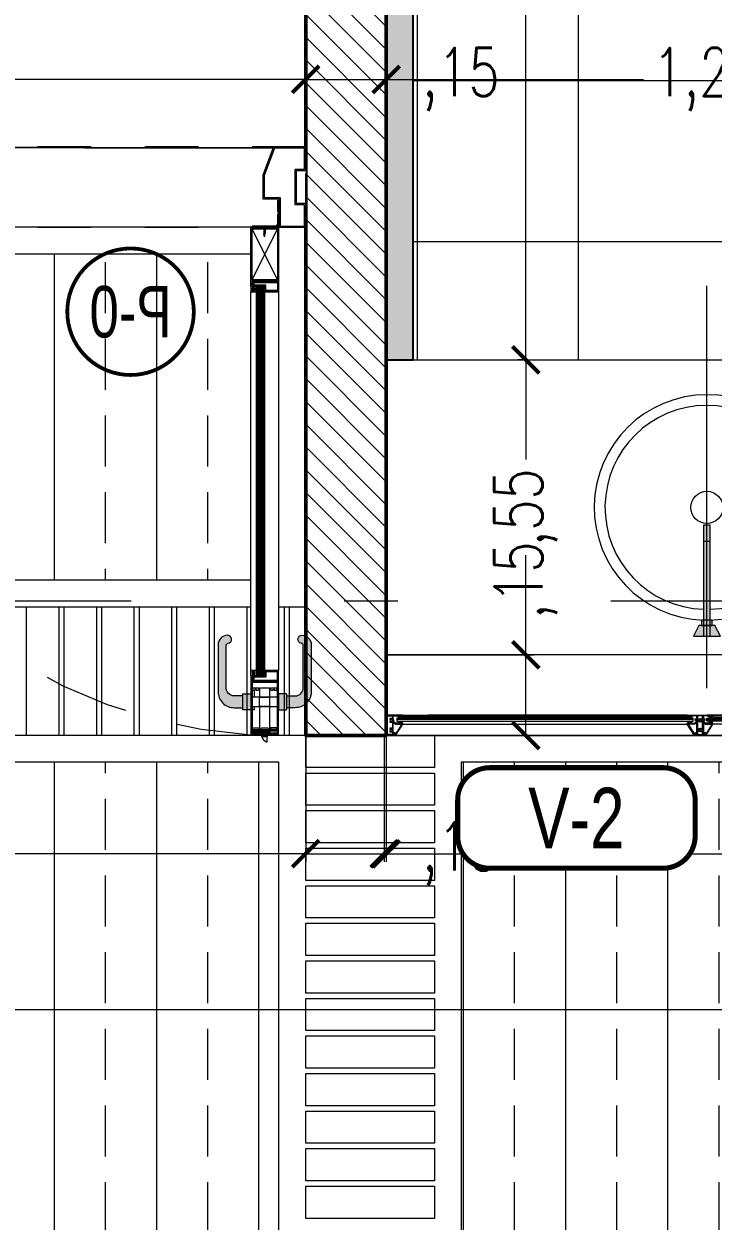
# Model space of a CAD drawing. Header units: millimetres. Extents: x 216 to 447, y 57 to 97.
# Drawn here: x 223.448 to 224.732, y 84.792 to 87.023 of the extents above; entities that cross this region are included whole.
import ezdxf
from ezdxf.enums import TextEntityAlignment as Align

# ---------------------------------------------------------------- set-up
doc = ezdxf.new("R2010")
doc.units = ezdxf.units.MM
doc.header["$LTSCALE"] = 0.5
doc.set_wipeout_variables(frame=1)
doc.header["$PDMODE"] = 35
for name, pattern in [('DASHDOT2', [12.7, 6.35, -3.175, 0, -3.175]), ('DASHED', [19.05, 12.7, -6.35]), ('DASHED2', [9.525, 6.35, -3.175]), ('DIVIDE2', [15.875, 6.35, -3.175, 0, -3.175, 0, -3.175]), ('HIDDEN', [0.375, 0.25, -0.125])]:
    doc.linetypes.add(name, pattern=pattern)
for name, color, linetype, lineweight in [('A-COTAS', 7, 'Continuous', 9), ('A-EJES', 7, 'DASHDOT2', 9), ('A-EJES -APAR', 251, 'DIVIDE2', 9), ('A-HID-APAR', 46, 'Continuous', 13), ('A-MUEB-FIJO', 44, 'Continuous', 15), ('A-MURO', 5, 'Continuous', 50), ('A-MURO-ACHU', 250, 'Continuous', 0), ('A-PISO', 7, 'Continuous', 15), ('A-PISO -ACHU', 55, 'Continuous', 0), ('A-PISO -GRAN', 43, 'Continuous', 13), ('A-PLAN-ACHU1', 105, 'Continuous', 9), ('A-PLAN-ACHU2', 146, 'Continuous', 0), ('A-PLAN-ACHU3', 250, 'Continuous', 0), ('A-PROY', 6, 'HIDDEN', 18), ('A-PUER', 36, 'Continuous', 13), ('A-TEXT-VENT', 2, 'Continuous', 9), ('A-VENT', 1, 'Continuous', 15), ('A-WIPEOUT', 255, 'Continuous', 0)]:
    doc.layers.add(name, color=color, linetype=linetype, lineweight=lineweight)
doc.layers.add('BORRADOR', color=3, linetype='Continuous', plot=False)
doc.styles.add('Cotas', font='romans.shx', dxfattribs={"width": 0.75})
doc.styles.add('ING_50', font='swisscl.ttf', dxfattribs={"height": 0.08})
doc.dimstyles.new("1-25'", dxfattribs={"dimtxt": 0.075, "dimasz": 0.05, "dimexe": 0.015, "dimexo": 0, "dimgap": 0.02, "dimtad": 0, "dimzin": 4, "dimtxsty": 'Cotas', "dimblk": 'ARCHTICK', "dimcen": 0.09, "dimclrd": 142, "dimclre": 2, "dimclrt": 2, "dimadec": 0, "dimazin": 0, "dimtfac": 1, "dimtmove": 0, "dimatfit": 3, "dimfxl": 0.1, "dimlwd": 13, "dimlwe": 9, "dimarcsym": 2})
pattern_1 = [(90, (-2414.34887, -998.31859), (-0.1905, 4e-17), []), (90, (-2414.25362, -998.22334), (-0.1905, 4e-17), [0.09525, -0.047625])]

# ---------------------------------------------------------------- blocks, each defined once
blk = doc.blocks.new('LAVAMANOS_NAL 2')
at = {"layer": 'A-HID-APAR'}
blk.add_hatch(color=256, dxfattribs=at).paths.add_polyline_path([(0.1741, -0.1653), (0.0277, -0.0189), (0.0189, -0.0277), (0.1653, -0.1741)])
h = blk.add_hatch(color=256, dxfattribs=at)
h.paths.add_polyline_path([(0.1626, -0.1485), (0.1556, -0.1414), (0.1414, -0.1556), (0.1485, -0.1626)])
h.paths.add_polyline_path([(0.1874, -0.152), (0.1662, -0.145), (0.145, -0.1662), (0.152, -0.1874)])
at = {"layer": 'A-EJES -APAR', "linetype": 'DASHED2', "ltscale": 0.5}
blk.add_line((0.2383, -0.2383), (-0.2921, 0.2921), dxfattribs=at)
at = {"layer": 'A-HID-APAR'}
blk.add_line((0.0494, -0.0406), (0.0406, -0.0494), dxfattribs=at)
for points in [[(0.1741, -0.1653), (0.0277, -0.0189), (0.0189, -0.0277), (0.1653, -0.1741)], [(0.1874, -0.152), (0.1662, -0.145), (0.145, -0.1662), (0.152, -0.1874)]]:
    blk.add_lwpolyline(points, close=True, dxfattribs=at)
blk.add_lwpolyline([(0.1626, -0.1485), (0.1556, -0.1414), (0.1414, -0.1556), (0.1485, -0.1626), (0.1626, -0.1485)], dxfattribs=at)
blk.add_circle((0, 0), 0.03, dxfattribs=at)
for radius, start, end in [(0.21, 316.7058, 313.2949), (0.19, 316.8855, 313.1153)]:
    blk.add_arc((0, 0), radius, start, end, dxfattribs=at)
blk = doc.blocks.new('_ArchTick')
at = {"color": 0, "linetype": 'ByBlock', "const_width": 0.15}
blk.add_lwpolyline([(-0.5, -0.5), (0.5, 0.5)], dxfattribs=at)
blk = doc.blocks.new('*D157')
at = {"layer": 'A-COTAS', "color": 2, "linetype": 'DASHDOT2', "lineweight": 9, "transparency": 16777216}
for p, q in [((222.4728, 85.6969), (222.4728, 85.4615)), ((223.9728, 85.6969), (223.9728, 85.4615))]:
    blk.add_line(p, q, dxfattribs=at)
at = {"layer": 'A-COTAS', "color": 142, "linetype": 'Continuous', "lineweight": 13, "transparency": 16777216}
for p, q in [((222.4728, 85.4765), (223.1047, 85.4765)), ((223.9728, 85.4765), (223.3408, 85.4765))]:
    blk.add_line(p, q, dxfattribs=at)
at = {"layer": 'DEFPOINTS', "color": 0, "transparency": 16777216}
for p in [(222.4728, 85.6969), (223.9728, 85.6969), (223.9728, 85.4765)]:
    blk.add_point(p, dxfattribs=at)
at = {"layer": 'A-COTAS', "color": 142, "lineweight": 13, "transparency": 16777216, "xscale": 0.05, "yscale": 0.05, "zscale": 0.05, "rotation": 180}
blk.add_blockref('_ArchTick', (222.4728, 85.4765), dxfattribs=at)
at = {"layer": 'A-COTAS', "color": 142, "lineweight": 13, "transparency": 16777216, "xscale": 0.05, "yscale": 0.05, "zscale": 0.05}
blk.add_blockref('_ArchTick', (223.9728, 85.4765), dxfattribs=at)
at = {"layer": 'A-COTAS', "color": 2, "transparency": 16777216, "insert": (223.2228, 85.4765), "char_height": 0.09, "attachment_point": 5, "style": 'Cotas'}
blk.add_mtext('1,50', dxfattribs=at)
blk = doc.blocks.new('*D158')
at = {"layer": 'A-COTAS', "color": 2, "linetype": 'DASHDOT2', "lineweight": 9, "transparency": 16777216}
for p, q in [((223.9728, 85.6969), (223.9728, 85.4615)), ((224.1228, 85.6969), (224.1228, 85.4615))]:
    blk.add_line(p, q, dxfattribs=at)
at = {"layer": 'A-COTAS', "color": 142, "linetype": 'Continuous', "lineweight": 13, "transparency": 16777216}
for p, q in [((223.9728, 85.4765), (224.1228, 85.4765)), ((224.1228, 85.4765), (224.1728, 85.4765))]:
    blk.add_line(p, q, dxfattribs=at)
at = {"layer": 'DEFPOINTS', "color": 0, "transparency": 16777216}
for p in [(223.9728, 85.6969), (224.1228, 85.6969), (224.1228, 85.4765)]:
    blk.add_point(p, dxfattribs=at)
at = {"layer": 'A-COTAS', "color": 142, "lineweight": 13, "transparency": 16777216, "xscale": 0.05, "yscale": 0.05, "zscale": 0.05, "rotation": 180}
blk.add_blockref('_ArchTick', (223.9728, 85.4765), dxfattribs=at)
at = {"layer": 'A-COTAS', "color": 142, "lineweight": 13, "transparency": 16777216, "xscale": 0.05, "yscale": 0.05, "zscale": 0.05}
blk.add_blockref('_ArchTick', (224.1228, 85.4765), dxfattribs=at)
at = {"layer": 'A-COTAS', "color": 2, "transparency": 16777216, "insert": (224.2619, 85.4765), "char_height": 0.09, "attachment_point": 5, "style": 'Cotas'}
blk.add_mtext(',15', dxfattribs=at)
blk = doc.blocks.new('*D159')
at = {"layer": 'A-COTAS', "color": 2, "linetype": 'DASHDOT2', "lineweight": 9, "transparency": 16777216}
for p, q in [((224.119, 85.6969), (224.119, 85.4615)), ((226.4228, 85.6969), (226.4228, 85.4615))]:
    blk.add_line(p, q, dxfattribs=at)
at = {"layer": 'A-COTAS', "color": 142, "linetype": 'Continuous', "lineweight": 13, "transparency": 16777216}
for p, q in [((224.119, 85.4765), (225.148, 85.4765)), ((226.4228, 85.4765), (225.3937, 85.4765))]:
    blk.add_line(p, q, dxfattribs=at)
at = {"layer": 'DEFPOINTS', "color": 0, "transparency": 16777216}
for p in [(224.119, 85.6969), (226.4228, 85.6969), (226.4228, 85.4765)]:
    blk.add_point(p, dxfattribs=at)
at = {"layer": 'A-COTAS', "color": 142, "lineweight": 13, "transparency": 16777216, "xscale": 0.05, "yscale": 0.05, "zscale": 0.05, "rotation": 180}
blk.add_blockref('_ArchTick', (224.119, 85.4765), dxfattribs=at)
at = {"layer": 'A-COTAS', "color": 142, "lineweight": 13, "transparency": 16777216, "xscale": 0.05, "yscale": 0.05, "zscale": 0.05}
blk.add_blockref('_ArchTick', (226.4228, 85.4765), dxfattribs=at)
at = {"layer": 'A-COTAS', "color": 2, "transparency": 16777216, "insert": (225.2709, 85.4765), "char_height": 0.09, "attachment_point": 5, "style": 'Cotas'}
blk.add_mtext('2,30', dxfattribs=at)
blk = doc.blocks.new('ALN-177', base_point=(0.5588, 0.5404))
at = {"layer": 'A-PLAN-ACHU1'}
for p, q in [((0.5343, 0.5506), (0.5324, 0.5529)), ((0.5344, 0.5519), (0.5324, 0.5529)), ((0.5343, 0.5506), (0.5324, 0.5484)), ((0.5343, 0.5494), (0.5324, 0.5484)), ((0.5361, 0.5485), (0.5343, 0.5494)), ((0.5361, 0.5528), (0.5344, 0.5519)), ((0.5361, 0.5485), (0.5361, 0.5528))]:
    blk.add_line(p, q, dxfattribs=at)
at = {"layer": 'A-VENT'}
blk.add_lwpolyline([(0.5558, 0.5404), (0.5588, 0.5404), (0.5588, 0.5419), (0.5377, 0.5555), (0.5362, 0.5555), (0.5343, 0.554), (0.5343, 0.5521), (0.5362, 0.5536), (0.5362, 0.5478), (0.5343, 0.5493), (0.5343, 0.5481), (0.5362, 0.5466), (0.5362, 0.5418), (0.5332, 0.5388), (0.5295, 0.5388), (0.5295, 0.5386), (0.5305, 0.5376), (0.5342, 0.5376), (0.5377, 0.5412), (0.5377, 0.5537), (0.5561, 0.5419), (0.5541, 0.5419), (0.5541, 0.5389, 1), (0.5566, 0.5389)], format="xyb", close=True, dxfattribs=at)
blk = doc.blocks.new('ALN-292')
at = {"layer": 'A-VENT'}
blk.add_lwpolyline([(0, 0.024), (0, 0), (0.0035, 0), (0.0035, 0.0025), (0.0015, 0.0015), (0.0015, 0.0079), (0.0035, 0.0069), (0.0035, 0.008), (0.0015, 0.009), (0.0015, 0.0179), (0.007, 0.0179), (0.007, 0.015), (0.01, 0.015), (0.0092, 0.0165), (0.0085, 0.0165), (0.0085, 0.0179), (0.0365, 0.0179), (0.0365, 0.0165), (0.0358, 0.0165), (0.035, 0.015), (0.038, 0.015), (0.038, 0.024), (0.038, 0.033), (0.035, 0.033), (0.0358, 0.0315), (0.0365, 0.0315), (0.0365, 0.0301), (0.0085, 0.0301), (0.0085, 0.0315), (0.0092, 0.0315), (0.01, 0.033), (0.007, 0.033), (0.007, 0.0301), (0.0015, 0.0301), (0.0015, 0.039), (0.0035, 0.04), (0.0035, 0.0411), (0.0015, 0.0401), (0.0015, 0.0465), (0.0035, 0.0455), (0.0035, 0.048), (0, 0.048)], close=True, dxfattribs=at)
for points in [[(0.0092, 0.0274, 0.352285), (0.0065, 0.024, 0.352285), (0.0092, 0.0206), (0.0092, 0.0194), (0.0015, 0.0194), (0.0015, 0.024), (0.0015, 0.0286), (0.0092, 0.0286)], [(0.008, 0.024, 1), (0.012, 0.024, 1)], [(0.0272, 0.0274, 0.352285), (0.0245, 0.024, 0.352285), (0.0272, 0.0206), (0.0272, 0.0194), (0.0107, 0.0194), (0.0107, 0.0206, 0.352285), (0.0135, 0.024, 0.352285), (0.0107, 0.0274), (0.0107, 0.0286), (0.0272, 0.0286)], [(0.026, 0.024, 1), (0.03, 0.024, 1)], [(0.0288, 0.0206, 0.352285), (0.0315, 0.024, 0.352285), (0.0288, 0.0274), (0.0288, 0.0286), (0.0365, 0.0286), (0.0365, 0.024), (0.0365, 0.0194), (0.0288, 0.0194)]]:
    blk.add_lwpolyline(points, format="xyb", close=True, dxfattribs=at)
blk = doc.blocks.new('V-5_PL_BLQ4')
at = {"layer": 'A-PLAN-ACHU1'}
for points in [[(0.5723, 0.1175), (0.0197, 0.1175), (0.0197, 0.1235), (0.5723, 0.1235)], [(0.5977, 0.1175), (1.1373, 0.1175), (1.1373, 0.1235), (0.5977, 0.1235)]]:
    blk.add_lwpolyline(points, close=True, dxfattribs=at)
for points in [[(0.0282, 0.1141), (0.0239, 0.1141), (0.0249, 0.1159), (0.0239, 0.1178), (0.0261, 0.1159), (0.0283, 0.1178), (0.0273, 0.1158), (0.0282, 0.1141)], [(0.5679, 0.1141), (0.5636, 0.1141), (0.5646, 0.1159), (0.5636, 0.1178), (0.5658, 0.1159), (0.568, 0.1178), (0.567, 0.1158), (0.5679, 0.1141)], [(0.6021, 0.1141), (0.6064, 0.1141), (0.6054, 0.1159), (0.6064, 0.1178), (0.6042, 0.1159), (0.602, 0.1178), (0.603, 0.1158), (0.6021, 0.1141)]]:
    blk.add_lwpolyline(points, dxfattribs=at)
at = {"layer": 'A-PLAN-ACHU2'}
for points in [[(0.5723, 0.1205), (0.0197, 0.1205)], [(0.031, 0.1289), (0.561, 0.1289)], [(0.561, 0.1155), (0.031, 0.1155)], [(0.031, 0.112), (0.5716, 0.112)], [(0.561, 0.112), (0.0784, 0.112)], [(0.5977, 0.1205), (1.1373, 0.1205)], [(1.126, 0.112), (0.5984, 0.112)], [(1.126, 0.1289), (0.609, 0.1289)], [(0.609, 0.1155), (1.126, 0.1155)], [(0.609, 0.112), (1.1086, 0.112)]]:
    blk.add_lwpolyline(points, dxfattribs=at)
at = {"layer": 'A-VENT'}
blk.add_lwpolyline([(2.3, 0.15), (2.3, 0), (0, 0), (0, 0.15)], close=True, dxfattribs=at)
blk.add_lwpolyline([(0.0079, 0.121, 3.732051), (0.0079, 0.123), (0.0066, 0.1238), (0.0066, 0.1255), (0.0116, 0.1255), (0.0116, 0.1365), (0.0066, 0.1365), (0.0066, 0.1382), (0.0079, 0.139, 3.732051), (0.0079, 0.141), (0.0066, 0.1418), (0.0066, 0.1435), (0.0116, 0.1435), (0.0116, 0.1485), (0.0016, 0.1485), (0.0016, 0.1464), (0, 0.148), (0, 0.15), (0.016, 0.15), (0.016, 0.147), (0.0145, 0.1478), (0.0145, 0.1485), (0.0131, 0.1485), (0.0131, 0.1135), (0.022, 0.1135), (0.023, 0.1155), (0.0241, 0.1155), (0.0231, 0.1135), (0.0295, 0.1135), (0.0285, 0.1155), (0.031, 0.1155), (0.031, 0.112), (0, 0.112), (0, 0.114), (0.0016, 0.1156), (0.0016, 0.1135), (0.0116, 0.1135), (0.0116, 0.1185), (0.0066, 0.1185), (0.0066, 0.1202)], format="xyb", close=True, dxfattribs=at)
at = {"layer": 'A-VENT', "xscale": -1, "rotation": 270}
for p in [(0.0159, 0.15), (0.5939, 0.15)]:
    blk.add_blockref('ALN-177', p, dxfattribs=at)
at = {"layer": 'A-VENT', "rotation": 90}
for name, p in [('ALN-177', (0.5761, 0.15)), ('ALN-292', (0.609, 0.112))]:
    blk.add_blockref(name, p, dxfattribs=at)
blk = doc.blocks.new('*D269')
at = {"layer": 'A-COTAS', "color": 2, "linetype": 'DASHDOT2', "lineweight": 9, "transparency": 16777216}
for p, q in [((222.4728, 86.7939), (222.4728, 86.9346)), ((223.9728, 86.9196), (223.9728, 86.9346))]:
    blk.add_line(p, q, dxfattribs=at)
at = {"layer": 'A-COTAS', "color": 142, "linetype": 'Continuous', "lineweight": 13, "transparency": 16777216}
for p, q in [((222.4728, 86.9196), (223.1047, 86.9196)), ((223.9728, 86.9196), (223.3408, 86.9196))]:
    blk.add_line(p, q, dxfattribs=at)
at = {"layer": 'DEFPOINTS', "color": 0, "transparency": 16777216}
for p in [(223.9728, 86.9196), (223.9728, 86.9196), (222.4728, 86.7939)]:
    blk.add_point(p, dxfattribs=at)
at = {"layer": 'A-COTAS', "color": 142, "lineweight": 13, "transparency": 16777216, "xscale": 0.05, "yscale": 0.05, "zscale": 0.05, "rotation": 180}
blk.add_blockref('_ArchTick', (222.4728, 86.9196), dxfattribs=at)
at = {"layer": 'A-COTAS', "color": 142, "lineweight": 13, "transparency": 16777216, "xscale": 0.05, "yscale": 0.05, "zscale": 0.05}
blk.add_blockref('_ArchTick', (223.9728, 86.9196), dxfattribs=at)
at = {"layer": 'A-COTAS', "color": 2, "transparency": 16777216, "insert": (223.2228, 86.9196), "char_height": 0.09, "attachment_point": 5, "style": 'Cotas'}
blk.add_mtext('1,50', dxfattribs=at)
blk = doc.blocks.new('*D270')
at = {"layer": 'A-COTAS', "color": 2, "linetype": 'DASHDOT2', "lineweight": 9, "transparency": 16777216}
for p, q in [((223.9728, 86.9196), (223.9728, 86.9346)), ((224.1228, 86.9196), (224.1228, 86.9346))]:
    blk.add_line(p, q, dxfattribs=at)
at = {"layer": 'A-COTAS', "color": 142, "linetype": 'Continuous', "lineweight": 13, "transparency": 16777216}
for p, q in [((223.9728, 86.9196), (224.1228, 86.9196)), ((224.1228, 86.9196), (224.1728, 86.9196))]:
    blk.add_line(p, q, dxfattribs=at)
at = {"layer": 'DEFPOINTS', "color": 0, "transparency": 16777216}
for p in [(223.9728, 86.9196), (224.1228, 86.9196), (224.1228, 86.9196)]:
    blk.add_point(p, dxfattribs=at)
at = {"layer": 'A-COTAS', "color": 142, "lineweight": 13, "transparency": 16777216, "xscale": 0.05, "yscale": 0.05, "zscale": 0.05, "rotation": 180}
blk.add_blockref('_ArchTick', (223.9728, 86.9196), dxfattribs=at)
at = {"layer": 'A-COTAS', "color": 142, "lineweight": 13, "transparency": 16777216, "xscale": 0.05, "yscale": 0.05, "zscale": 0.05}
blk.add_blockref('_ArchTick', (224.1228, 86.9196), dxfattribs=at)
at = {"layer": 'A-COTAS', "color": 2, "transparency": 16777216, "insert": (224.2619, 86.9196), "char_height": 0.09, "attachment_point": 5, "style": 'Cotas'}
blk.add_mtext(',15', dxfattribs=at)
blk = doc.blocks.new('*D271')
at = {"layer": 'A-COTAS', "color": 2, "linetype": 'DASHDOT2', "lineweight": 9, "transparency": 16777216}
for p, q in [((224.1228, 86.9196), (224.1228, 86.9346)), ((225.3183, 86.5472), (225.3183, 86.9346))]:
    blk.add_line(p, q, dxfattribs=at)
at = {"layer": 'A-COTAS', "color": 142, "linetype": 'Continuous', "lineweight": 13, "transparency": 16777216}
for p, q in [((224.1228, 86.9196), (224.6025, 86.9196)), ((225.3183, 86.9196), (224.8386, 86.9196))]:
    blk.add_line(p, q, dxfattribs=at)
at = {"layer": 'DEFPOINTS', "color": 0, "transparency": 16777216}
for p in [(224.1228, 86.9196), (225.3183, 86.9196), (225.3183, 86.5472)]:
    blk.add_point(p, dxfattribs=at)
at = {"layer": 'A-COTAS', "color": 142, "lineweight": 13, "transparency": 16777216, "xscale": 0.05, "yscale": 0.05, "zscale": 0.05, "rotation": 180}
blk.add_blockref('_ArchTick', (224.1228, 86.9196), dxfattribs=at)
at = {"layer": 'A-COTAS', "color": 142, "lineweight": 13, "transparency": 16777216, "xscale": 0.05, "yscale": 0.05, "zscale": 0.05}
blk.add_blockref('_ArchTick', (225.3183, 86.9196), dxfattribs=at)
at = {"layer": 'A-COTAS', "color": 2, "transparency": 16777216, "insert": (224.7205, 86.9196), "char_height": 0.09, "attachment_point": 5, "style": 'Cotas'}
blk.add_mtext('1,20', dxfattribs=at)
blk = doc.blocks.new('*D301')
at = {"layer": 'A-COTAS', "color": 2, "linetype": 'DASHDOT2', "lineweight": 9, "transparency": 16777216}
for p, q in [((220.4228, 85.6969), (220.4228, 85.171)), ((238.7228, 85.6969), (238.7228, 85.171))]:
    blk.add_line(p, q, dxfattribs=at)
at = {"layer": 'A-COTAS', "color": 142, "linetype": 'Continuous', "lineweight": 13, "transparency": 16777216}
for p, q in [((220.4228, 85.186), (229.4226, 85.186)), ((238.7228, 85.186), (229.7229, 85.186))]:
    blk.add_line(p, q, dxfattribs=at)
at = {"layer": 'DEFPOINTS', "color": 0, "transparency": 16777216}
for p in [(220.4228, 85.6969), (238.7228, 85.6969), (238.7228, 85.186)]:
    blk.add_point(p, dxfattribs=at)
at = {"layer": 'A-COTAS', "color": 142, "lineweight": 13, "transparency": 16777216, "xscale": 0.05, "yscale": 0.05, "zscale": 0.05, "rotation": 180}
blk.add_blockref('_ArchTick', (220.4228, 85.186), dxfattribs=at)
at = {"layer": 'A-COTAS', "color": 142, "lineweight": 13, "transparency": 16777216, "xscale": 0.05, "yscale": 0.05, "zscale": 0.05}
blk.add_blockref('_ArchTick', (238.7228, 85.186), dxfattribs=at)
at = {"layer": 'A-COTAS', "color": 2, "transparency": 16777216, "insert": (229.5728, 85.186), "char_height": 0.09, "attachment_point": 5, "style": 'Cotas'}
blk.add_mtext('18,30', dxfattribs=at)
blk = doc.blocks.new('*D320')
at = {"layer": 'A-COTAS', "color": 142, "linetype": 'Continuous', "lineweight": 13, "transparency": 16777216}
for p, q in [((224.383, 85.8469), (224.383, 85.8969)), ((224.383, 85.6969), (224.383, 85.8469))]:
    blk.add_line(p, q, dxfattribs=at)
at = {"layer": 'A-COTAS', "color": 2, "linetype": 'DASHDOT2', "lineweight": 9, "transparency": 16777216}
for p, q in [((224.1228, 85.8469), (224.398, 85.8469)), ((224.1228, 85.6969), (224.398, 85.6969))]:
    blk.add_line(p, q, dxfattribs=at)
at = {"layer": 'DEFPOINTS', "color": 0, "transparency": 16777216}
for p in [(224.1228, 85.8469), (224.383, 85.8469), (224.1228, 85.6969)]:
    blk.add_point(p, dxfattribs=at)
at = {"layer": 'A-COTAS', "color": 142, "lineweight": 13, "transparency": 16777216, "xscale": 0.05, "yscale": 0.05, "zscale": 0.05}
for p, rotation in [((224.383, 85.8469), 90), ((224.383, 85.6969), 270)]:
    blk.add_blockref('_ArchTick', p, dxfattribs=dict(at, rotation=rotation))
at = {"layer": 'A-COTAS', "color": 2, "transparency": 16777216, "insert": (224.383, 85.986), "char_height": 0.09, "attachment_point": 5, "rotation": 90, "style": 'Cotas'}
blk.add_mtext(',15', dxfattribs=at)
blk = doc.blocks.new('*D321')
at = {"layer": 'A-COTAS', "color": 2, "linetype": 'DASHDOT2', "lineweight": 9, "transparency": 16777216}
for p, q in [((224.383, 86.3969), (224.368, 86.3969)), ((224.1228, 85.8469), (224.398, 85.8469))]:
    blk.add_line(p, q, dxfattribs=at)
at = {"layer": 'A-COTAS', "color": 142, "linetype": 'Continuous', "lineweight": 13, "transparency": 16777216}
for p, q in [((224.383, 86.3969), (224.383, 86.211)), ((224.383, 85.8469), (224.383, 86.0328))]:
    blk.add_line(p, q, dxfattribs=at)
at = {"layer": 'DEFPOINTS', "color": 0, "transparency": 16777216}
for p in [(224.383, 86.3969), (224.383, 86.3969), (224.1228, 85.8469)]:
    blk.add_point(p, dxfattribs=at)
at = {"layer": 'A-COTAS', "color": 142, "lineweight": 13, "transparency": 16777216, "xscale": 0.05, "yscale": 0.05, "zscale": 0.05}
for p, rotation in [((224.383, 86.3969), 90), ((224.383, 85.8469), 270)]:
    blk.add_blockref('_ArchTick', p, dxfattribs=dict(at, rotation=rotation))
at = {"layer": 'A-COTAS', "color": 2, "transparency": 16777216, "insert": (224.383, 86.1219), "char_height": 0.09, "attachment_point": 5, "rotation": 90, "style": 'Cotas'}
blk.add_mtext(',55', dxfattribs=at)
blk = doc.blocks.new('*D322')
at = {"layer": 'A-COTAS', "color": 2, "linetype": 'DASHDOT2', "lineweight": 9, "transparency": 16777216}
for p, q in [((224.1228, 88.6969), (224.398, 88.6969)), ((224.383, 86.3969), (224.368, 86.3969))]:
    blk.add_line(p, q, dxfattribs=at)
at = {"layer": 'A-COTAS', "color": 142, "linetype": 'Continuous', "lineweight": 13, "transparency": 16777216}
for p, q in [((224.383, 88.6969), (224.383, 87.6698)), ((224.383, 86.3969), (224.383, 87.4241))]:
    blk.add_line(p, q, dxfattribs=at)
at = {"layer": 'DEFPOINTS', "color": 0, "transparency": 16777216}
for p in [(224.1228, 88.6969), (224.383, 88.6969), (224.383, 86.3969)]:
    blk.add_point(p, dxfattribs=at)
at = {"layer": 'A-COTAS', "color": 142, "lineweight": 13, "transparency": 16777216, "xscale": 0.05, "yscale": 0.05, "zscale": 0.05}
for p, rotation in [((224.383, 88.6969), 90), ((224.383, 86.3969), 270)]:
    blk.add_blockref('_ArchTick', p, dxfattribs=dict(at, rotation=rotation))
at = {"layer": 'A-COTAS', "color": 2, "transparency": 16777216, "insert": (224.383, 87.5469), "char_height": 0.09, "attachment_point": 5, "rotation": 90, "style": 'Cotas'}
blk.add_mtext('2,30', dxfattribs=at)
blk = doc.blocks.new('TORNILLO_AUTOPERF')
at = {"layer": 'A-PLAN-ACHU2'}
for points in [[(-0.024, 0), (-0.0151, -0.0013), (0, -0.0013), (0.0025, -0.0036), (0.0025, 0.0036), (0, 0.0013), (-0.0151, 0.0013)], [(-0.0231, 0.0001), (-0.024, 0), (-0.0232, -0.0001)], [(-0.0218, 0.0003), (-0.0231, 0.0001), (-0.0232, -0.0001), (-0.0219, -0.0003)], [(-0.0204, 0.0005), (-0.0218, 0.0003), (-0.0219, -0.0003), (-0.0206, -0.0005)], [(-0.0191, 0.0007), (-0.0204, 0.0005), (-0.0206, -0.0005), (-0.0194, -0.0007)], [(-0.0177, 0.0009), (-0.0191, 0.0007), (-0.0194, -0.0007), (-0.0181, -0.0008)], [(-0.0164, 0.0011), (-0.0177, 0.0009), (-0.0181, -0.0008), (-0.0168, -0.001)], [(-0.0151, 0.0013), (-0.0164, 0.0011), (-0.0168, -0.001), (-0.0156, -0.0012)], [(-0.0138, 0.0013), (-0.0151, 0.0013), (-0.0156, -0.0012), (-0.0151, -0.0013), (-0.0143, -0.0013)], [(-0.0125, 0.0013), (-0.0138, 0.0013), (-0.0143, -0.0013), (-0.013, -0.0013)], [(-0.0112, 0.0013), (-0.0125, 0.0013), (-0.013, -0.0013), (-0.0117, -0.0013)], [(-0.0099, 0.0013), (-0.0112, 0.0013), (-0.0117, -0.0013), (-0.0104, -0.0013)], [(-0.0086, 0.0013), (-0.0099, 0.0013), (-0.0104, -0.0013), (-0.0091, -0.0013)], [(-0.0073, 0.0013), (-0.0086, 0.0013), (-0.0091, -0.0013), (-0.0078, -0.0013)]]:
    blk.add_lwpolyline(points, close=True, dxfattribs=at)
for points in [[(-0.024, 0), (-0.0151, 0.0013)], [(-0.024, 0), (-0.0151, -0.0013)], [(0, 0.0013), (-0.0151, 0.0013)], [(0, 0.0013), (0.0025, 0.0036)], [(0, 0.0013), (0, -0.0013)], [(0.0025, 0.0036), (0.0025, -0.0036)], [(0, -0.0013), (-0.0151, -0.0013)], [(0, -0.0013), (0.0025, -0.0036)]]:
    blk.add_lwpolyline(points, dxfattribs=at)
blk = doc.blocks.new('A$C0EDA746B')
at = {"layer": 'A-PLAN-ACHU3', "transparency": 33554687}
h = blk.add_hatch(color=256, dxfattribs=at)
h.dxf.hatch_style = 1
h.set_gradient(color1=(91, 91, 91), color2=(173, 173, 173), rotation=90, tint=1, name='INVCYLINDER')
h.paths.add_polyline_path([(-0.0979, -0.166, 0.356371), (-0.0939, -0.1709, -0.90409), (-0.0954, -0.1858, -0.414177), (-0.1129, -0.1683), (-0.1129, -0.0808, -0.414214), (-0.0829, -0.0508), (-0.067, -0.0508), (-0.067, -0.0728), (-0.0829, -0.0728, 0.414214), (-0.0979, -0.0878)])
h = blk.add_hatch(color=256, dxfattribs=at)
h.dxf.hatch_style = 1
h.set_gradient(color1=(132, 132, 132), color2=(214, 214, 214), tint=1, name='CYLINDER')
edge = h.paths.add_edge_path()
edge.add_arc((-0.066, -0.0758), 0.001, 180, 270)
edge.add_line((-0.066, -0.0768), (-0.0521, -0.0768))
edge.add_line((-0.0521, -0.0768), (-0.0521, -0.0468))
edge.add_line((-0.0521, -0.0468), (-0.066, -0.0468))
edge.add_arc((-0.066, -0.0478), 0.001, 90, 180)
edge.add_line((-0.067, -0.0478), (-0.067, -0.0758))
h = blk.add_hatch(color=256, dxfattribs=at)
h.dxf.hatch_style = 1
h.set_gradient(color1=(132, 132, 132), color2=(214, 214, 214), tint=1, name='CYLINDER')
edge = h.paths.add_edge_path()
edge.add_arc((0.014, -0.0758), 0.001, 270, 360, ccw=False)
edge.add_line((0.014, -0.0768), (0, -0.0768))
edge.add_line((0, -0.0768), (0, -0.0468))
edge.add_line((0, -0.0468), (0.014, -0.0468))
edge.add_arc((0.014, -0.0478), 0.001, 0, 90, ccw=False)
edge.add_line((0.015, -0.0478), (0.015, -0.0758))
h = blk.add_hatch(color=256, dxfattribs=at)
h.dxf.hatch_style = 1
h.set_gradient(color1=(91, 91, 91), color2=(173, 173, 173), rotation=90, tint=1, name='INVCYLINDER')
h.paths.add_polyline_path([(0.0459, -0.166, -0.356371), (0.0419, -0.1709, 0.90409), (0.0434, -0.1858, 0.414177), (0.0609, -0.1683), (0.0609, -0.0808, 0.414214), (0.0309, -0.0508), (0.015, -0.0508), (0.015, -0.0728), (0.0309, -0.0728, -0.414214), (0.0459, -0.0878)])
at = {"layer": 'A-PLAN-ACHU1', "linetype": 'DASHED'}
for p, q in [((-0.0355, -0.0533), (-0.0165, -0.0533)), ((-0.0355, -0.0703), (-0.0165, -0.0703))]:
    blk.add_line(p, q, dxfattribs=at)
at = {"layer": 'A-PLAN-ACHU1'}
for points in [[(-0.0336, -0.0015), (-0.0336, -0.0006), (-0.0342, 0), (-0.0378, 0), (-0.0385, -0.0008), (-0.0385, -0.0015)], [(-0.0193, -0.0015), (-0.0193, -0.0006), (-0.0198, 0), (-0.0322, 0), (-0.0328, -0.0006), (-0.0328, -0.0015)], [(-0.0314, 0.0035), (-0.0314, 0), (-0.0215, 0), (-0.0215, 0.0035)], [(-0.0184, -0.0015), (-0.0184, -0.0006), (-0.0178, 0), (-0.0143, 0), (-0.0135, -0.0008), (-0.0135, -0.0015)], [(-0.0165, -0.0024), (-0.0165, -0.0533), (-0.0355, -0.0533), (-0.0355, -0.0024)], [(0, -0.0533), (0, -0.0703), (-0.0521, -0.0703), (-0.0521, -0.0533)], [(-0.0165, -0.0703), (-0.0165, -0.0873), (-0.0355, -0.0873), (-0.0355, -0.0703)]]:
    blk.add_lwpolyline(points, close=True, dxfattribs=at)
for points in [[(-0.0215, 0.0035), (-0.0314, 0.0035, -0.258942), (-0.0229, 0.0125), (-0.0215, 0.0125)], [(-0.1129, -0.1683), (-0.1129, -0.0808, -0.414214), (-0.0829, -0.0508), (-0.067, -0.0508), (-0.067, -0.0728), (-0.0829, -0.0728, 0.414214), (-0.0979, -0.0878), (-0.0979, -0.166, 0.356371), (-0.0939, -0.1709, -0.90409), (-0.0954, -0.1858, -0.414177)], [(-0.067, -0.0758, 0.414214), (-0.066, -0.0768), (-0.0521, -0.0768), (-0.0521, -0.0468), (-0.066, -0.0468, 0.414214), (-0.067, -0.0478)], [(0.015, -0.0758, -0.414214), (0.014, -0.0768), (0, -0.0768), (0, -0.0468), (0.014, -0.0468, -0.414214), (0.015, -0.0478)], [(0.0609, -0.1683), (0.0609, -0.0808, 0.414214), (0.0309, -0.0508), (0.015, -0.0508), (0.015, -0.0728), (0.0309, -0.0728, -0.414214), (0.0459, -0.0878), (0.0459, -0.166, -0.356371), (0.0419, -0.1709, 0.90409), (0.0434, -0.1858, 0.414177)]]:
    blk.add_lwpolyline(points, format="xyb", close=True, dxfattribs=at)
at = {"layer": 'A-PLAN-ACHU1', "linetype": 'Continuous'}
for points in [[(-0.0496, -0.0533), (-0.0496, -0.0472), (-0.0449, -0.0472), (-0.0449, -0.0533)], [(-0.0449, -0.0703), (-0.0449, -0.0831), (-0.0496, -0.0831), (-0.0496, -0.0703)]]:
    blk.add_lwpolyline(points, dxfattribs=at)
at = {"layer": 'A-PLAN-ACHU2', "linetype": 'HIDDEN', "ltscale": 0.01}
for p, q in [((-0.0493, -0.0102), (-0.0362, -0.0102)), ((-0.0491, -0.0096), (-0.0364, -0.0096)), ((-0.0326, -0.0102), (-0.0195, -0.0102)), ((-0.0324, -0.0096), (-0.0197, -0.0096)), ((-0.0027, -0.0102), (-0.0159, -0.0102)), ((-0.003, -0.0096), (-0.0156, -0.0096))]:
    blk.add_line(p, q, dxfattribs=at)
for points in [[(-0.0359, -0.0074), (-0.0359, -0.0051, 0.414214), (-0.037, -0.0039), (-0.0485, -0.0039, 0.414214), (-0.0497, -0.0051), (-0.0497, -0.0074)], [(-0.0191, -0.0074), (-0.0191, -0.0051, 0.414214), (-0.0203, -0.0039), (-0.0318, -0.0039, 0.414214), (-0.0329, -0.0051), (-0.0329, -0.0074)], [(-0.0162, -0.0074), (-0.0162, -0.0051, -0.414214), (-0.0151, -0.0039), (-0.0036, -0.0039, -0.414214), (-0.0024, -0.0051), (-0.0024, -0.0074)], [(-0.0488, -0.0873), (-0.0488, -0.0849, -0.414213), (-0.0476, -0.0837), (-0.0437, -0.0837), (-0.0437, -0.0855), (-0.0419, -0.0855), (-0.0419, -0.0837), (-0.038, -0.0837, -0.414213), (-0.0368, -0.0849), (-0.0368, -0.0873)], [(-0.0152, -0.0873), (-0.0152, -0.0849, -0.414213), (-0.014, -0.0837), (-0.0101, -0.0837), (-0.0101, -0.0855), (-0.0083, -0.0855), (-0.0083, -0.0837), (-0.0044, -0.0837, -0.414213), (-0.0032, -0.0849), (-0.0032, -0.0873)]]:
    blk.add_lwpolyline(points, format="xyb", close=True, dxfattribs=at)
for points in [[(-0.0491, -0.0074), (-0.0491, -0.0096), (-0.0493, -0.0102), (-0.0485, -0.0131), (-0.037, -0.0131), (-0.0362, -0.0102), (-0.0364, -0.0096), (-0.0364, -0.0074)], [(-0.0324, -0.0074), (-0.0324, -0.0096), (-0.0326, -0.0102), (-0.0318, -0.0131), (-0.0203, -0.0131), (-0.0195, -0.0102), (-0.0197, -0.0096), (-0.0197, -0.0074)], [(-0.003, -0.0074), (-0.003, -0.0096), (-0.0027, -0.0102), (-0.0036, -0.0131), (-0.0151, -0.0131), (-0.0159, -0.0102), (-0.0156, -0.0096), (-0.0156, -0.0074)], [(-0.0355, -0.0533), (-0.0355, -0.0703)], [(-0.0165, -0.0533), (-0.0165, -0.0703)]]:
    blk.add_lwpolyline(points, dxfattribs=at)
at = {"linetype": 'Continuous', "xscale": 0.25, "yscale": 0.25, "zscale": 0.25, "rotation": 90}
blk.add_blockref('TORNILLO_AUTOPERF', (-0.0332, -0.0006), dxfattribs=at)
at = {"linetype": 'Continuous', "extrusion": (0, 0, -1), "xscale": 0.25, "yscale": 0.25, "zscale": -0.25, "rotation": 90}
blk.add_blockref('TORNILLO_AUTOPERF', (0.0188, -0.0006), dxfattribs=at)

msp = doc.modelspace()

# ---------------------------------------------------------------- hatches: boundary and pattern name
at = {"layer": 'A-MURO-ACHU'}
h = msp.add_hatch(dxfattribs=at)
h.set_pattern_fill('_USER', color=256, scale=0.03, angle=135, pattern_type=0)
h.set_pattern_definition([(135, (-2414.348867, -998.31859), (-0.02121320344, -0.02121320344), [])])
h.paths.add_polyline_path([(224.1228, 85.8469), (224.1228, 88.6969), (223.9728, 88.6969), (223.9728, 85.6969), (224.1228, 85.6969)])
at = {"layer": 'A-PISO -ACHU'}
h = msp.add_hatch(dxfattribs=at)
h.set_pattern_fill('MUDSTONE', color=252, scale=0.1, angle=180, pattern_type=2)
h.set_pattern_definition([(180, (1331.083261, -2558.829705), (-0.02, -0.01), [0.03, -0.006, 0.02, -0.009, 0.027, -0.008])])
h.paths.add_polyline_path([(224.1228, 88.6969), (224.1228, 86.3969), (224.1728, 86.3969), (224.1728, 88.6969)])
h = msp.add_hatch(dxfattribs=at)
h.set_pattern_fill('NET', color=256, scale=0.0945, angle=180)
h.set_pattern_definition([(180, (-2414.34887, -998.3186), (-4e-17, -0.3000375), []), (270, (-2414.34887, -998.3186), (0.3000375, -6e-17), [])])
h.paths.add_polyline_path([(228.9728, 88.6969), (228.1728, 88.6969), (228.1728, 87.6969), (227.9728, 87.6969), (227.9728, 88.5469), (227.2684, 88.5469), (227.2684, 87.6969), (225.8771, 87.6969), (225.8771, 88.5469), (225.1728, 88.5469), (225.1728, 87.6969), (224.9728, 87.6969), (224.9728, 88.6969), (224.1728, 88.6969), (224.1728, 86.3969), (225.2683, 86.3969), (225.2684, 86.5972), (226.7728, 86.5969), (226.7728, 85.8969), (227.6772, 85.8969), (227.6772, 86.5969), (227.8772, 86.5969), (227.8772, 86.3969), (228.9728, 86.3969)])
h = msp.add_hatch(dxfattribs=at)
h.set_pattern_fill('ANSI33', color=253, scale=0.03, angle=45)
h.set_pattern_definition(pattern_1)
h.paths.add_polyline_path([(223.9228, 86.5939), (222.5228, 86.5939), (222.5228, 85.9869), (223.9228, 85.9869)])
h = msp.add_hatch(dxfattribs=at)
h.set_pattern_fill('ANSI33', color=253, scale=0.03, angle=45)
h.set_pattern_definition(pattern_1)
h.paths.add_polyline_path([(223.9228, 85.6469), (222.5228, 85.6469), (222.5228, 85.6369), (222.5228, 83.9469), (223.9228, 83.9469)])
h = msp.add_hatch(dxfattribs=at)
h.set_pattern_fill('ANSI33', color=253, scale=0.03, angle=45)
h.set_pattern_definition(pattern_1)
h.paths.add_polyline_path([(226.4028, 85.6469), (224.2628, 85.6469), (224.2628, 85.6369), (224.2628, 83.9469), (226.4028, 83.9469)])

# ---------------------------------------------------------------- linework, layer by layer
at = {"layer": 'A-MUEB-FIJO'}
msp.add_lwpolyline([(225.3183, 86.3969), (225.3183, 85.8469), (224.1228, 85.8469), (224.1228, 86.3969)], close=True, dxfattribs=at)
at = {"layer": 'A-MURO'}
msp.add_lwpolyline([(224.1228, 85.8469), (224.1228, 85.8469), (224.1228, 88.6969), (223.9728, 88.6969), (223.9728, 85.6969), (224.1228, 85.6969)], close=True, dxfattribs=at)
at = {"layer": 'A-PISO'}
msp.add_lwpolyline([(234.4728, 85.6969), (230.6728, 85.6969), (230.6728, 86.6469), (229.1728, 86.6469), (229.1728, 85.6969), (223.9728, 85.6969), (223.9728, 86.6439), (222.4728, 86.6439), (222.4728, 85.6969), (220.4228, 85.6969)], dxfattribs=at)
at = {"layer": 'A-PISO -ACHU', "color": 253}
for points in [[(223.9228, 86.5939), (222.5228, 86.5939), (222.5228, 85.9869), (223.9228, 85.9869)], [(223.8028, 85.6969), (223.8028, 85.9369), (223.8628, 85.9369), (223.8628, 85.6969)], [(223.8728, 85.6969), (223.8728, 85.9369), (223.9328, 85.9369), (223.9328, 85.6969)], [(223.9228, 85.6469), (222.5228, 85.6469), (222.5228, 85.6369), (222.5228, 83.9469), (223.9228, 83.9469)], [(226.4028, 85.6469), (224.2628, 85.6469), (224.2628, 85.6369), (224.2628, 83.9469), (226.4028, 83.9469)]]:
    msp.add_lwpolyline(points, close=True, dxfattribs=at)
at = {"layer": 'A-PISO -ACHU'}
for points in [[(223.9728, 85.9369), (223.9728, 85.6969), (222.4728, 85.6969), (222.4728, 85.9369)], [(222.4728, 85.9369), (223.9728, 85.9369), (223.9728, 85.6969), (222.4728, 85.6969)]]:
    msp.add_lwpolyline(points, close=True, dxfattribs=at)
at = {"layer": 'A-PISO -GRAN'}
msp.add_lwpolyline([(228.9728, 88.6969), (228.1728, 88.6969), (228.1728, 87.6969), (227.9728, 87.6969), (227.9728, 88.5469), (227.2684, 88.5469), (227.2684, 87.6969), (225.8771, 87.6969), (225.8771, 88.5469), (225.1728, 88.5469), (225.1728, 87.6969), (224.9728, 87.6969), (224.9728, 88.6969), (224.1728, 88.6969), (224.1728, 86.3969), (225.2683, 86.3969), (225.2684, 86.5972), (226.7728, 86.5969), (226.7728, 85.8969), (227.6772, 85.8969), (227.6772, 86.5969), (227.8772, 86.5969), (227.8772, 86.3969), (228.9728, 86.3969)], close=True, dxfattribs=at)
at = {"layer": 'A-PLAN-ACHU3', "color": 253}
for points in [[(223.4528, 85.6969), (223.4528, 85.9369), (223.5128, 85.9369), (223.5128, 85.6969)], [(223.5228, 85.6969), (223.5228, 85.9369), (223.5828, 85.9369), (223.5828, 85.6969)], [(223.5928, 85.6969), (223.5928, 85.9369), (223.6528, 85.9369), (223.6528, 85.6969)], [(223.6628, 85.6969), (223.6628, 85.9369), (223.7228, 85.9369), (223.7228, 85.6969)], [(223.7328, 85.6969), (223.7328, 85.9369), (223.7928, 85.9369), (223.7928, 85.6969)], [(223.9428, 85.6969), (223.9428, 85.9369), (223.9728, 85.9369), (223.9728, 85.6969)], [(224.2128, 85.6369), (223.9728, 85.6369), (223.9728, 85.6969), (224.2128, 85.6969)], [(224.2128, 85.5669), (223.9728, 85.5669), (223.9728, 85.6269), (224.2128, 85.6269)], [(224.2128, 85.4969), (223.9728, 85.4969), (223.9728, 85.5569), (224.2128, 85.5569)], [(224.2128, 85.4269), (223.9728, 85.4269), (223.9728, 85.4869), (224.2128, 85.4869)], [(224.2128, 85.3569), (223.9728, 85.3569), (223.9728, 85.4169), (224.2128, 85.4169)], [(224.2128, 85.2869), (223.9728, 85.2869), (223.9728, 85.3469), (224.2128, 85.3469)], [(224.2128, 85.2169), (223.9728, 85.2169), (223.9728, 85.2769), (224.2128, 85.2769)], [(224.2128, 85.1469), (223.9728, 85.1469), (223.9728, 85.2069), (224.2128, 85.2069)], [(224.2128, 85.0769), (223.9728, 85.0769), (223.9728, 85.1369), (224.2128, 85.1369)], [(224.2128, 85.0069), (223.9728, 85.0069), (223.9728, 85.0669), (224.2128, 85.0669)], [(224.2128, 84.9369), (223.9728, 84.9369), (223.9728, 84.9969), (224.2128, 84.9969)], [(224.2128, 84.8669), (223.9728, 84.8669), (223.9728, 84.9269), (224.2128, 84.9269)], [(224.2128, 84.7969), (223.9728, 84.7969), (223.9728, 84.8569), (224.2128, 84.8569)]]:
    msp.add_lwpolyline(points, close=True, dxfattribs=at)
at = {"layer": 'A-TEXT-VENT', "const_width": 0.00703}
msp.add_lwpolyline([(223.5285, 86.4866, -0.414214), (223.6464, 86.6045, -0.414214), (223.7643, 86.4866, -0.414214), (223.6464, 86.3687, -0.414214)], format="xyb", close=True, dxfattribs=at)
at = {"layer": 'BORRADOR'}
msp.add_lwpolyline([(232.4228, 86.1469), (230.826, 86.1469), (230.826, 86.7969), (229.1728, 86.7969), (229.1728, 88.6969), (227.0684, 88.6969), (227.0684, 87.8969), (226.0771, 87.8969), (226.0771, 88.6969), (223.9728, 88.6969), (223.9728, 86.7915), (222.3228, 86.7939), (222.3228, 86.1469), (220.7228, 86.1469)], dxfattribs=at)
msp.add_lwpolyline([(224.1228, 88.6969), (224.1228, 86.3969), (224.1728, 86.3969), (224.1728, 88.6969)], close=True, dxfattribs=at)

# ---------------------------------------------------------------- block references
at = {"layer": 'A-VENT', "xscale": -1, "rotation": 180}
msp.add_blockref('V-5_PL_BLQ4', (224.1228, 85.8469), dxfattribs=at)

# ---------------------------------------------------------------- texts
at = {"layer": 'A-TEXT-VENT', "color": 1, "style": 'ING_50', "text_generation_flag": 4}
msp.add_attdef('P-0', text='AA', height=0.096, rotation=180, dxfattribs=at).set_placement((223.6464, 86.4866), align=Align.MIDDLE_CENTER)

# ---------------------------------------------------------------- dimensions: what is measured, and where the dimension line sits
at = {"layer": 'A-COTAS'}
for base, p1, p2, picture, middle in [((224.1228, 86.9196), (223.9728, 86.9196), (224.1228, 86.9196), '*D270', (224.2619, 86.9196)), ((225.3183, 86.9196), (224.1228, 86.9196), (225.3183, 86.5472), '*D271', (224.7205, 86.9196)), ((223.9728, 85.4765), (222.4728, 85.6969), (223.9728, 85.6969), '*D157', (223.2228, 85.4765)), ((224.1228, 85.4765), (223.9728, 85.6969), (224.1228, 85.6969), '*D158', (224.2619, 85.4765)), ((226.4228, 85.4765), (224.119, 85.6969), (226.4228, 85.6969), '*D159', (225.2709, 85.4765))]:
    dim = msp.add_linear_dim(base=base, p1=p1, p2=p2, dimstyle="1-25'", override={"dimtxt": 0.09}, dxfattribs=at)
    dim.commit()
    dim.dimension.update_dxf_attribs({"geometry": picture, "text_midpoint": middle})

# ---------------------------------------------------------------- next in the draw order: block references
at = {"rotation": 314.9999999013629}
msp.add_blockref('LAVAMANOS_NAL 2', (224.7205, 86.1219), dxfattribs=at)

# ---------------------------------------------------------------- next in the draw order: wipeouts: each hides what was drawn before it
msp.add_wipeout([(224.316, 85.6369), (224.6385, 85.6369), (224.6809, 85.6193), (224.6985, 85.5769), (224.6985, 85.5094), (224.6809, 85.4669), (224.6385, 85.4494), (224.316, 85.4494), (224.2736, 85.4669), (224.256, 85.5094), (224.256, 85.5769), (224.2736, 85.6193)]).dxf.layer = 'A-WIPEOUT'

# ---------------------------------------------------------------- next in the draw order: linework, layer by layer
at = {"layer": 'A-EJES', "ltscale": 0.25}
msp.add_line((240.5228, 85.9469), (218.6228, 85.9469), dxfattribs=at)
at = {"layer": 'A-PROY'}
msp.add_lwpolyline([(223.9728, 85.6969), (229.1728, 85.6969), (229.1728, 88.6969), (223.9728, 88.6969)], close=True, dxfattribs=at)
at = {"layer": 'A-TEXT-VENT', "const_width": 0.00938}
msp.add_lwpolyline([(224.256, 85.5769), (224.256, 85.5094, 0.414214), (224.316, 85.4494), (224.6385, 85.4494, 0.414214), (224.6985, 85.5094), (224.6985, 85.5769, 0.414214), (224.6385, 85.6369), (224.316, 85.6369, 0.414214)], format="xyb", close=True, dxfattribs=at)

# ---------------------------------------------------------------- next in the draw order: texts
at = {"layer": 'A-TEXT-VENT', "color": 1, "style": 'ING_50'}
msp.add_attdef('V-2', text='AA', height=0.1125, dxfattribs=at).set_placement((224.4772, 85.5431), align=Align.MIDDLE_CENTER)

# ---------------------------------------------------------------- next in the draw order: dimensions: what is measured, and where the dimension line sits
at = {"layer": 'A-COTAS'}
for base, p1, p2, picture, middle in [((224.383, 88.6969), (224.383, 86.3969), (224.1228, 88.6969), '*D322', (224.383, 87.5469)), ((224.383, 86.3969), (224.1228, 85.8469), (224.383, 86.3969), '*D321', (224.383, 86.1219)), ((224.383, 85.8469), (224.1228, 85.6969), (224.1228, 85.8469), '*D320', (224.383, 85.986))]:
    dim = msp.add_linear_dim(base=base, p1=p1, p2=p2, angle=90, dimstyle="1-25'", override={"dimtxt": 0.09}, dxfattribs=at)
    dim.commit()
    dim.dimension.update_dxf_attribs({"geometry": picture, "text_midpoint": middle})

# ---------------------------------------------------------------- next in the draw order: wipeouts: each hides what was drawn before it
msp.add_wipeout([(223.9728, 86.6439), (223.9228, 86.6439), (223.9228, 86.6968), (223.8928, 86.6968), (223.8928, 86.7409), (223.9131, 86.7939), (223.9728, 86.7939)]).dxf.layer = 'A-WIPEOUT'

# ---------------------------------------------------------------- next in the draw order: linework, layer by layer
at = {"layer": 'A-PLAN-ACHU1'}
msp.add_lwpolyline([(223.9228, 86.6935), (223.9205, 86.6935), (223.9205, 86.673), (223.9225, 86.6713), (223.9228, 86.6713)], close=True, dxfattribs=at)

# ---------------------------------------------------------------- next in the draw order: dimensions: what is measured, and where the dimension line sits
at = {"layer": 'A-COTAS'}
dim = msp.add_linear_dim(base=(223.9728, 86.9196), p1=(222.4728, 86.7939), p2=(223.9728, 86.9196), dimstyle="1-25'", override={"dimtxt": 0.09}, dxfattribs=at)
dim.commit()
dim.dimension.update_dxf_attribs({"geometry": '*D269', "text_midpoint": (223.2228, 86.9196)})

# ---------------------------------------------------------------- next in the draw order: wipeouts: each hides what was drawn before it
msp.add_wipeout([(223.9224, 85.6978), (223.8704, 85.6978), (223.8704, 86.6436), (223.9224, 86.6436)]).dxf.layer = 'A-WIPEOUT'

# ---------------------------------------------------------------- next in the draw order: linework, layer by layer
at = {"layer": 'A-PLAN-ACHU1'}
for points in [[(223.9704, 86.7521), (223.9704, 86.7915), (223.9145, 86.7915), (223.8952, 86.7403), (223.8952, 86.6992), (223.9252, 86.6992), (223.9252, 86.6463), (223.9704, 86.6463), (223.9704, 86.6856), (223.9532, 86.6856), (223.9532, 86.7521)], [(223.8728, 86.6458), (223.8728, 86.6436), (223.895, 86.6436), (223.895, 86.6439), (223.8933, 86.6458)], [(223.8954, 86.5236), (223.8954, 86.5326), (223.8814, 86.5326), (223.8814, 86.5236), (223.8818, 86.5236), (223.8818, 86.5322), (223.895, 86.5322), (223.895, 86.5236)], [(223.8947, 85.8095), (223.8947, 86.5319), (223.8821, 86.5319), (223.8821, 85.8095)], [(223.8954, 85.8178), (223.8954, 85.8088), (223.8814, 85.8088), (223.8814, 85.8178), (223.8818, 85.8178), (223.8818, 85.8092), (223.895, 85.8092), (223.895, 85.8178)]]:
    msp.add_lwpolyline(points, close=True, dxfattribs=at)
for points in [[(223.9228, 86.6694), (223.9225, 86.6694), (223.9205, 86.6677), (223.9205, 86.6483, -0.346783), (223.9222, 86.6463), (223.9228, 86.6463)], [(223.8987, 86.6458), (223.8969, 86.6439), (223.8969, 86.6436), (223.92, 86.6436), (223.92, 86.6441, -0.346783), (223.918, 86.6458)], [(223.92, 86.6484, 0.346783), (223.918, 86.6468, 0.48502), (223.92, 86.6441, 1)], [(223.92, 86.6447, -1), (223.92, 86.6479, -1)]]:
    msp.add_lwpolyline(points, format="xyb", close=True, dxfattribs=at)
at = {"layer": 'A-PLAN-ACHU2', "linetype": 'HIDDEN', "ltscale": 0.01}
for points in [[(223.9158, 86.6463), (223.9243, 86.6463)], [(223.92, 86.642), (223.92, 86.6505)]]:
    msp.add_lwpolyline(points, dxfattribs=at)
at = {"layer": 'A-PLAN-ACHU2'}
for points in [[(223.8704, 85.8178), (223.8704, 86.5236), (223.8804, 86.5236), (223.8804, 85.8178)], [(223.8964, 85.8178), (223.8964, 86.5236), (223.9224, 86.5236), (223.9224, 85.8178)]]:
    msp.add_lwpolyline(points, close=True, dxfattribs=at)
for points in [[(223.8834, 86.5319), (223.8834, 85.8095)], [(223.8859, 86.5319), (223.8859, 85.8095)], [(223.8909, 86.5319), (223.8909, 85.8095)], [(223.8934, 86.5319), (223.8934, 85.8095)]]:
    msp.add_lwpolyline(points, dxfattribs=at)
at = {"layer": 'A-PLAN-ACHU3'}
for points in [[(223.92, 86.546), (223.8728, 86.6412)], [(223.8728, 86.546), (223.92, 86.6412)], [(223.8884, 86.5319), (223.8884, 85.8095)]]:
    msp.add_lwpolyline(points, dxfattribs=at)
at = {"layer": 'A-PROY', "linetype": 'HIDDEN', "ltscale": 0.5}
msp.add_lwpolyline([(222.4728, 86.7939), (222.4728, 86.6439), (223.9728, 86.6439), (223.9728, 86.7939), (222.4728, 86.7939)], close=True, dxfattribs=at)
at = {"layer": 'A-PROY', "color": 250, "linetype": 'DASHED2', "ltscale": 0.05}
msp.add_lwpolyline([(223.8704, 85.6978, -0.390138), (222.9728, 86.6438)], format="xyb", dxfattribs=at)
at = {"layer": 'A-VENT'}
for points in [[(223.9728, 86.7497), (223.9728, 86.7939), (223.9131, 86.7939), (223.8928, 86.7409), (223.8928, 86.6968), (223.9228, 86.6968), (223.9228, 86.6439), (223.9728, 86.6439), (223.9728, 86.688), (223.9556, 86.688), (223.9556, 86.7497)], [(223.9224, 86.6436), (223.9224, 86.5436), (223.8704, 86.5436), (223.8704, 86.6436)], [(223.92, 86.6412), (223.92, 86.546), (223.8728, 86.546), (223.8728, 86.6412)], [(223.9224, 86.5436), (223.9224, 86.5236), (223.8964, 86.5236), (223.8964, 86.5336), (223.8704, 86.5336), (223.8704, 86.5436)], [(223.92, 86.5412), (223.92, 86.526), (223.8988, 86.526), (223.8988, 86.536), (223.8728, 86.536), (223.8728, 86.5412)], [(223.8727, 86.5236), (223.8744, 86.5255), (223.8744, 86.526), (223.8728, 86.526), (223.8728, 86.5312), (223.8744, 86.5312), (223.8744, 86.5336), (223.8704, 86.5336), (223.8704, 86.5236)], [(223.8804, 86.5236), (223.8804, 86.5336), (223.8763, 86.5336), (223.8763, 86.5312), (223.878, 86.5312), (223.878, 86.526), (223.8763, 86.526), (223.8763, 86.5255), (223.8781, 86.5236)], [(223.9224, 85.7978), (223.9224, 85.8178), (223.8964, 85.8178), (223.8964, 85.8078), (223.8704, 85.8078), (223.8704, 85.7978)], [(223.8727, 85.8178), (223.8744, 85.8159), (223.8744, 85.8154), (223.8728, 85.8154), (223.8728, 85.8102), (223.8744, 85.8102), (223.8744, 85.8078), (223.8704, 85.8078), (223.8704, 85.8178)], [(223.92, 85.8002), (223.92, 85.8154), (223.8988, 85.8154), (223.8988, 85.8054), (223.8728, 85.8054), (223.8728, 85.8002)], [(223.8804, 85.8178), (223.8804, 85.8078), (223.8763, 85.8078), (223.8763, 85.8102), (223.878, 85.8102), (223.878, 85.8154), (223.8763, 85.8154), (223.8763, 85.8159), (223.8781, 85.8178)], [(223.8839, 85.6978), (223.8839, 85.6993), (223.9089, 85.6993), (223.9089, 85.6978), (223.9224, 85.6978), (223.9224, 85.7978), (223.8704, 85.7978), (223.8704, 85.6978)], [(223.8815, 85.7002), (223.8815, 85.7017), (223.9113, 85.7017), (223.9113, 85.7002), (223.92, 85.7002), (223.92, 85.7954), (223.8728, 85.7954), (223.8728, 85.7002)]]:
    msp.add_lwpolyline(points, close=True, dxfattribs=at)

# ---------------------------------------------------------------- next in the draw order: block references
for p, xscale, yscale, zscale, rotation in [((223.896, 86.6439), 0.75, 0.75, 0.75, 89.99999999965259), ((223.8754, 86.5255), 0.7499999999979952, 0.7499999999979952, 0.7499999999979952, 269.9999999996526), ((223.8754, 85.8159), -0.7499999999979952, 0.7499999999979952, 0.7499999999979952, 269.9999999996526)]:
    msp.add_blockref('TORNILLO_AUTOPERF', p, dxfattribs=dict(xscale=xscale, yscale=yscale, zscale=zscale, rotation=rotation))
at = {"layer": 'A-PUER', "xscale": -1, "rotation": 180}
msp.add_blockref('A$C0EDA746B', (223.9224, 85.6978), dxfattribs=at)

# ---------------------------------------------------------------- next in the draw order: dimensions: what is measured, and where the dimension line sits
at = {"layer": 'A-COTAS'}
dim = msp.add_linear_dim(base=(238.7228, 85.186), p1=(220.4228, 85.6969), p2=(238.7228, 85.6969), dimstyle="1-25'", override={"dimtxt": 0.09}, dxfattribs=at)
dim.commit()
dim.dimension.update_dxf_attribs({"geometry": '*D301', "text_midpoint": (229.5728, 85.186)})

doc.saveas('drawing.dxf')
